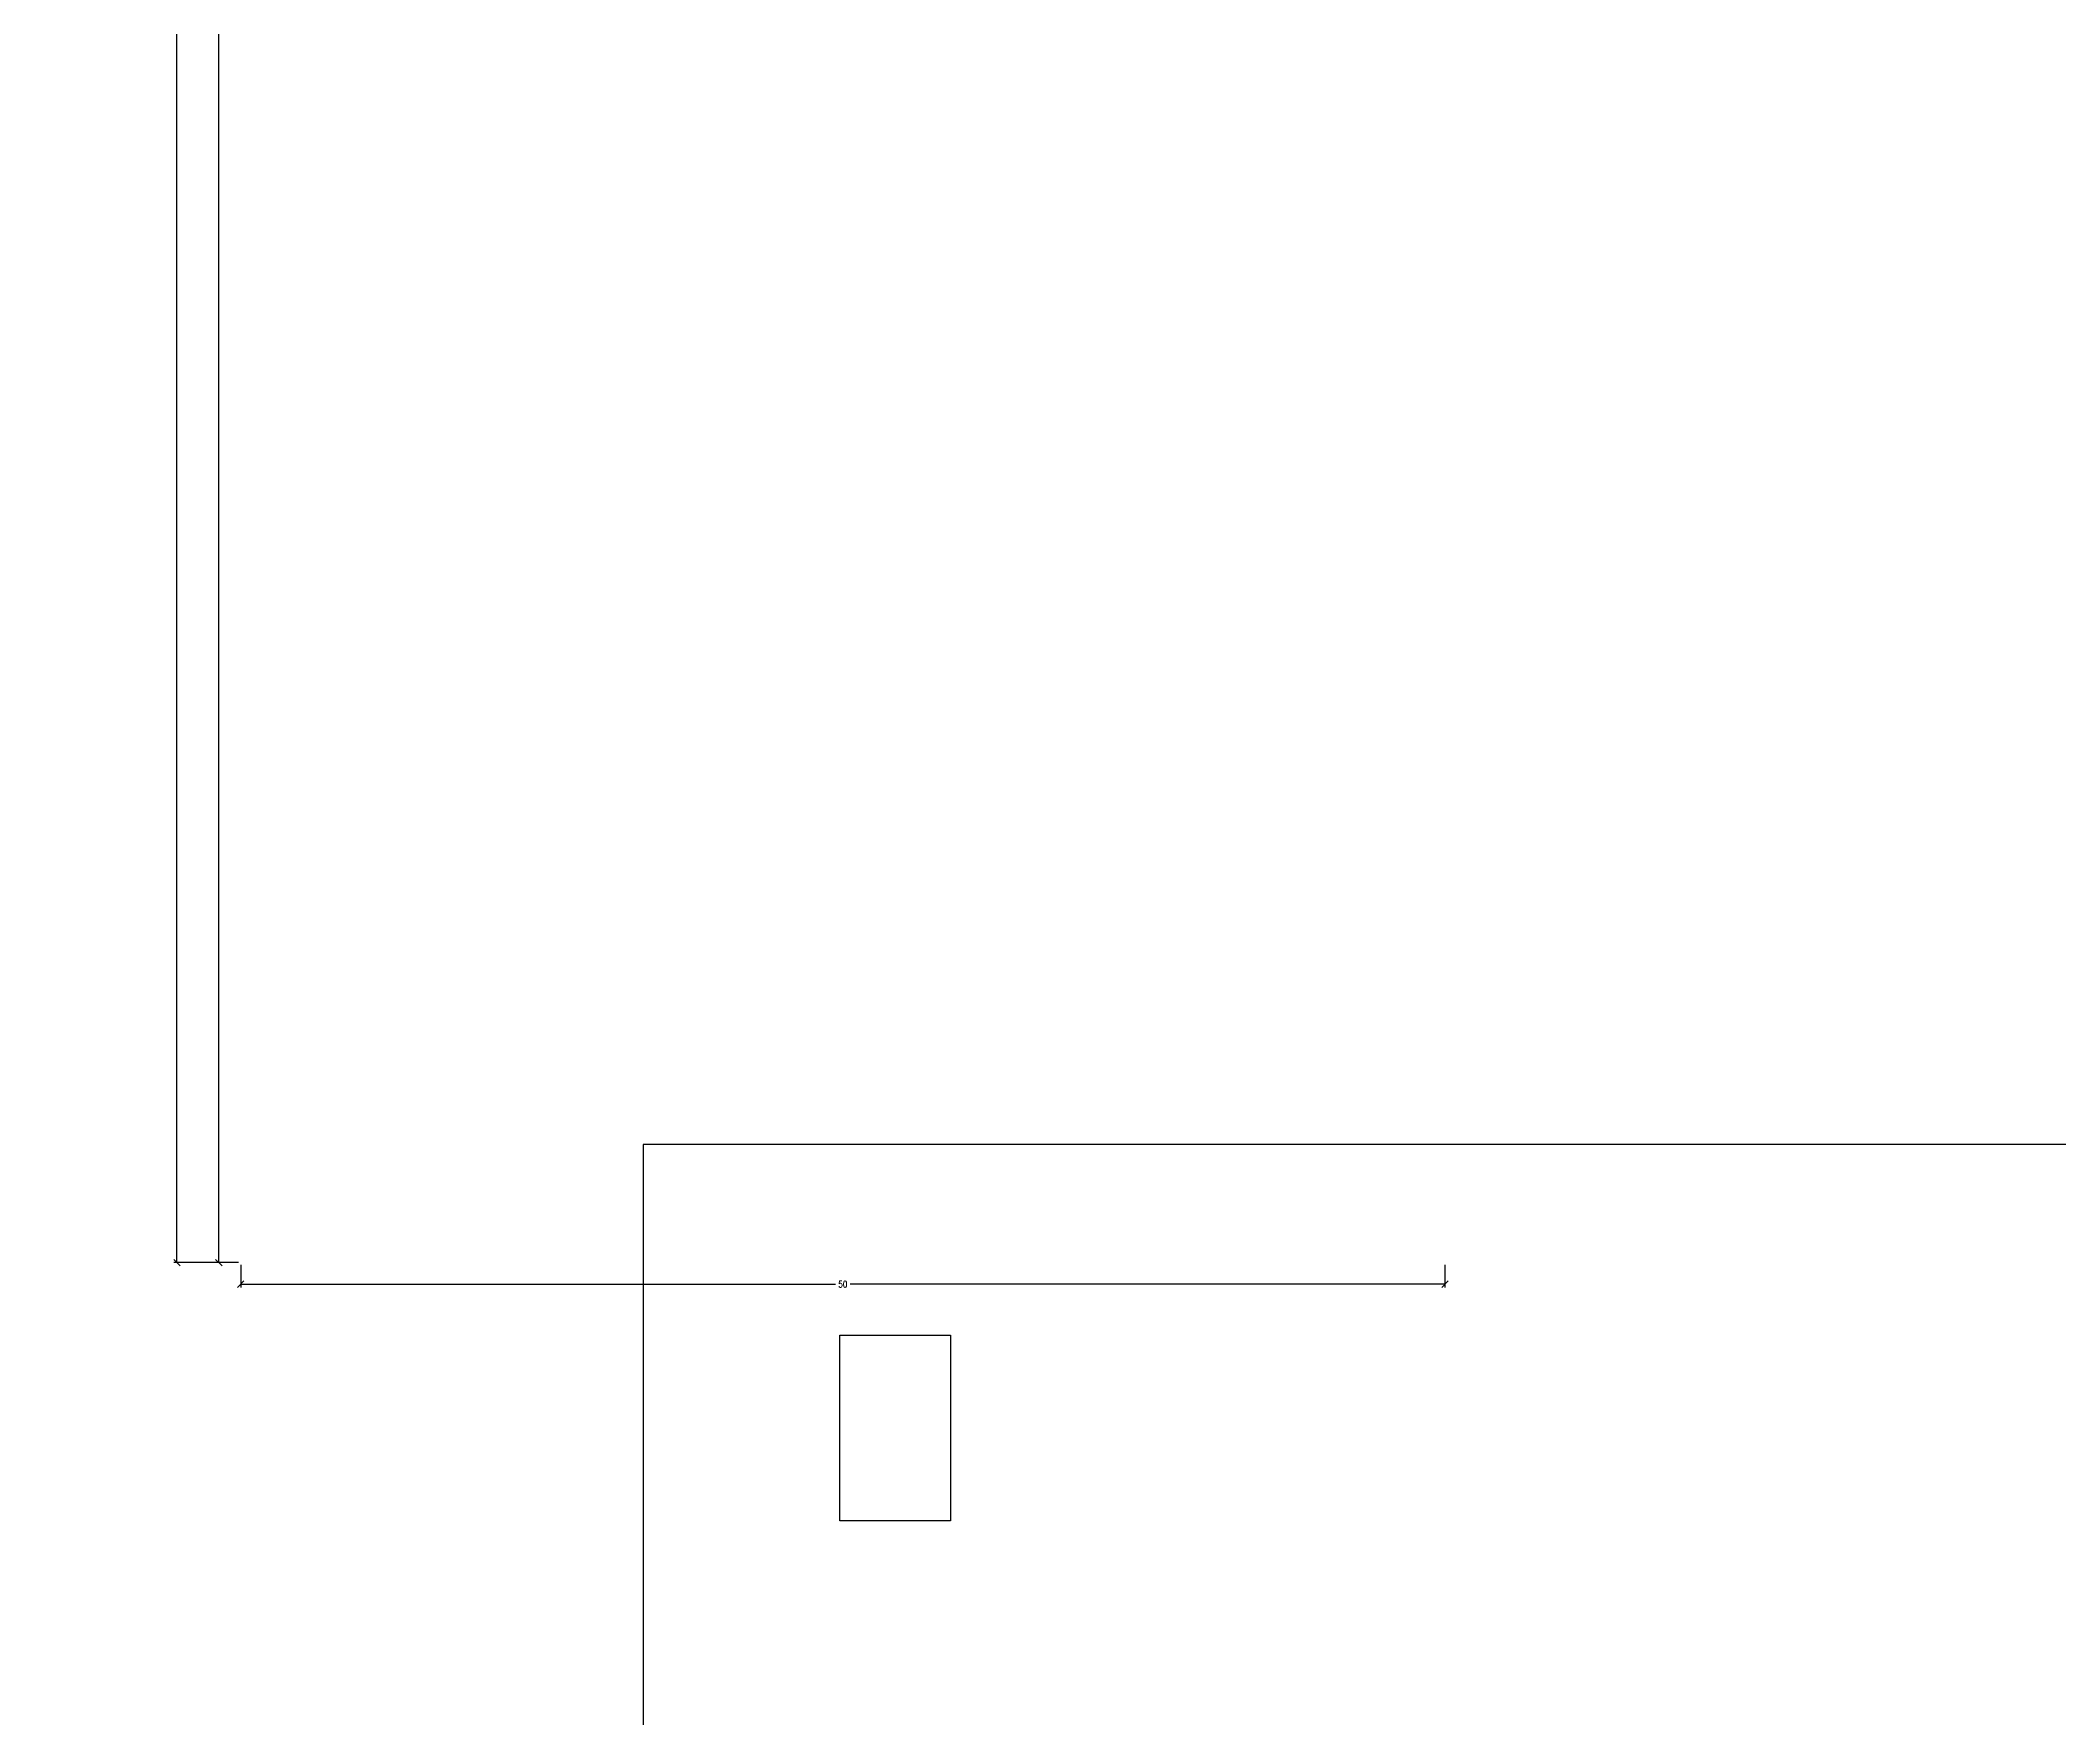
# Model space of a CAD drawing. Header units: inches. Extents: x -15438 to 28214, y -5168 to 29336.
# Drawn here: x 2477 to 3316, y 6758 to 7455 of the extents above; entities that cross this region are included whole.
import ezdxf

# ---------------------------------------------------------------- set-up
doc = ezdxf.new("R2010")
doc.units = ezdxf.units.IN
doc.header["$MEASUREMENT"] = 0
doc.layers.add('Arredi', color=1, linetype='Continuous', lineweight=30)
doc.layers.add('quote', color=2, linetype='Continuous', lineweight=9)
doc.styles.add('E-ROMANS', font='romans.shx', dxfattribs={"width": 0.8})
doc.dimstyles.new('E-0050_TICK_18', dxfattribs={"dimscale": 0.001, "dimtxt": 90, "dimasz": 90, "dimexe": 45, "dimexo": 30, "dimgap": 45, "dimtad": 0, "dimzin": 0, "dimdsep": 46, "dimtxsty": 'E-ROMANS', "dimblk": 'OBLIQUE', "dimcen": 45, "dimclrd": 256, "dimclre": 256, "dimclrt": 256, "dimadec": 0, "dimazin": 0, "dimtfac": 1, "dimtmove": 1, "dimatfit": 3, "dimldrblk": 'OPEN90', "dimfxl": 1, "dimtfill": 1, "dimtolj": 1, "dimtzin": 0, "dimarcsym": 0})

# ---------------------------------------------------------------- blocks, each defined once
blk = doc.blocks.new('_Oblique')
at = {"color": 0, "linetype": 'ByBlock', "lineweight": -2}
blk.add_line((-0.5, -0.5), (0.5, 0.5), dxfattribs=at)
blk = doc.blocks.new('*D41')
at = {"layer": 'Defpoints', "color": 0, "transparency": 16777216}
for p in [(2560.61, 6947.62), (3060.61, 6947.62), (3060.61, 6938.66)]:
    blk.add_point(p, dxfattribs=at)
at = {"layer": 'quote', "lineweight": -2, "transparency": 16777216}
for p, q in [((2560.61, 6946.72), (2560.61, 6937.31)), ((3060.61, 6946.72), (3060.61, 6937.31)), ((2560.61, 6938.66), (2807.51, 6938.66)), ((3060.61, 6938.66), (2813.71, 6938.66))]:
    blk.add_line(p, q, dxfattribs=at)
at = {"layer": 'quote', "lineweight": -2, "transparency": 16777216, "xscale": 2.7, "yscale": 2.7, "zscale": 2.7, "rotation": 180}
blk.add_blockref('_Oblique', (2560.61, 6938.66), dxfattribs=at)
at = {"layer": 'quote', "lineweight": -2, "transparency": 16777216, "xscale": 2.7, "yscale": 2.7, "zscale": 2.7}
blk.add_blockref('_Oblique', (3060.61, 6938.66), dxfattribs=at)
at = {"layer": 'quote', "transparency": 16777216, "insert": (2810.61, 6938.66), "char_height": 2.7, "attachment_point": 5, "style": 'E-ROMANS', "bg_fill": 3, "box_fill_scale": 1.25, "bg_fill_color": 256, "bg_fill_true_color": 13158600, "bg_fill_transparency": 0}
blk.add_mtext('\\A1;50', dxfattribs=at)
blk = doc.blocks.new('_Open90')
at = {"color": 0, "linetype": 'ByBlock', "lineweight": -2}
for p, q in [((0, 0), (-1, 0)), ((-0.5, 0.5), (0, 0)), ((0, 0), (-0.5, -0.5))]:
    blk.add_line(p, q, dxfattribs=at)
blk = doc.blocks.new('*D42')
at = {"layer": 'Defpoints', "color": 0, "transparency": 16777216}
for p in [(2560.61, 8847.62), (2534.12, 6947.62), (2560.61, 6947.62)]:
    blk.add_point(p, dxfattribs=at)
at = {"layer": 'quote', "lineweight": -2, "transparency": 16777216}
for p, q in [((2559.71, 8847.62), (2532.77, 8847.62)), ((2534.12, 8847.62), (2534.12, 7905.19)), ((2534.12, 6947.62), (2534.12, 7890.04)), ((2559.71, 6947.62), (2532.77, 6947.62))]:
    blk.add_line(p, q, dxfattribs=at)
at = {"layer": 'quote', "lineweight": -2, "transparency": 16777216, "xscale": 2.7, "yscale": 2.7, "zscale": 2.7}
for p, rotation in [((2534.12, 8847.62), 90), ((2534.12, 6947.62), 270)]:
    blk.add_blockref('_Oblique', p, dxfattribs=dict(at, rotation=rotation))
at = {"layer": 'quote', "transparency": 16777216, "insert": (2534.12, 7897.62), "char_height": 2.7, "attachment_point": 5, "rotation": 90, "style": 'E-ROMANS', "bg_fill": 3, "box_fill_scale": 1.25, "bg_fill_color": 256, "bg_fill_true_color": 13158600, "bg_fill_transparency": 0}
blk.add_mtext('\\A1;1900.00', dxfattribs=at)
blk = doc.blocks.new('*D44')
at = {"layer": 'Defpoints', "color": 0, "transparency": 16777216}
for p in [(2560.61, 8805.14), (2551.55, 6947.62), (2560.61, 6947.62)]:
    blk.add_point(p, dxfattribs=at)
at = {"layer": 'quote', "lineweight": -2, "transparency": 16777216}
for p, q in [((2559.71, 8805.14), (2550.2, 8805.14)), ((2551.55, 8805.14), (2551.55, 7880.35)), ((2551.55, 6947.62), (2551.55, 7872.4)), ((2559.71, 6947.62), (2550.2, 6947.62))]:
    blk.add_line(p, q, dxfattribs=at)
at = {"layer": 'quote', "lineweight": -2, "transparency": 16777216, "xscale": 2.7, "yscale": 2.7, "zscale": 2.7}
for p, rotation in [((2551.55, 8805.14), 90), ((2551.55, 6947.62), 270)]:
    blk.add_blockref('_Oblique', p, dxfattribs=dict(at, rotation=rotation))
at = {"layer": 'quote', "transparency": 16777216, "insert": (2551.55, 7876.38), "char_height": 2.7, "attachment_point": 5, "rotation": 90, "style": 'E-ROMANS', "bg_fill": 3, "box_fill_scale": 1.25, "bg_fill_color": 256, "bg_fill_true_color": 13158600, "bg_fill_transparency": 0}
blk.add_mtext('\\A1;186', dxfattribs=at)
blk = doc.blocks.new('*D45')
at = {"layer": 'Defpoints', "color": 0, "transparency": 16777216}
for p in [(5259.87, 8805.14), (2002.03, 6127.28), (2033.91, 6127.28)]:
    blk.add_point(p, dxfattribs=at)
at = {"layer": 'quote', "lineweight": -2, "transparency": 16777216}
for p, q in [((5258.97, 8805.14), (2032.56, 8805.14)), ((2033.91, 8805.14), (2033.91, 7473.94)), ((2033.91, 6127.28), (2033.91, 7458.48)), ((2002.93, 6127.28), (2035.26, 6127.28))]:
    blk.add_line(p, q, dxfattribs=at)
at = {"layer": 'quote', "lineweight": -2, "transparency": 16777216, "xscale": 2.7, "yscale": 2.7, "zscale": 2.7}
for p, rotation in [((2033.91, 8805.14), 90), ((2033.91, 6127.28), 270)]:
    blk.add_blockref('_Oblique', p, dxfattribs=dict(at, rotation=rotation))
at = {"layer": 'quote', "transparency": 16777216, "insert": (2033.91, 7466.21), "char_height": 2.7, "attachment_point": 5, "rotation": 90, "style": 'E-ROMANS', "bg_fill": 3, "box_fill_scale": 1.25, "bg_fill_color": 256, "bg_fill_true_color": 13158600, "bg_fill_transparency": 0}
blk.add_mtext('\\A1;2677.85', dxfattribs=at)
blk = doc.blocks.new('*D46')
at = {"layer": 'Defpoints', "color": 0, "transparency": 16777216}
for p in [(5259.87, 7033.18), (5291.75, 7033.18), (2002.03, 6062.7)]:
    blk.add_point(p, dxfattribs=at)
at = {"layer": 'quote', "lineweight": -2, "transparency": 16777216}
for p, q in [((5260.77, 7033.18), (5293.1, 7033.18)), ((5291.75, 7033.18), (5291.75, 6554.64)), ((5291.75, 6062.7), (5291.75, 6541.24)), ((2002.93, 6062.7), (5293.1, 6062.7))]:
    blk.add_line(p, q, dxfattribs=at)
at = {"layer": 'quote', "lineweight": -2, "transparency": 16777216, "xscale": 2.7, "yscale": 2.7, "zscale": 2.7}
for p, rotation in [((5291.75, 7033.18), 90), ((5291.75, 6062.7), 270)]:
    blk.add_blockref('_Oblique', p, dxfattribs=dict(at, rotation=rotation))
at = {"layer": 'quote', "transparency": 16777216, "insert": (5291.75, 6547.94), "char_height": 2.7, "attachment_point": 5, "rotation": 90, "style": 'E-ROMANS', "bg_fill": 3, "box_fill_scale": 1.25, "bg_fill_color": 256, "bg_fill_true_color": 13158600, "bg_fill_transparency": 0}
blk.add_mtext('\\A1;970.48', dxfattribs=at)

msp = doc.modelspace()

# ---------------------------------------------------------------- dimensions: what is measured, and where the dimension line sits
at = {"layer": 'quote', "color": 0}
dim = msp.add_linear_dim(base=(3060.61, 6938.661), p1=(2560.61, 6947.616), p2=(3060.61, 6947.616), text='50', dimstyle='E-0050_TICK_18', override={"dimscale": 0.03}, dxfattribs=at)
dim.commit()
dim.dimension.update_dxf_attribs({"geometry": '*D41', "text_midpoint": (2810.61, 6938.661)})

# ---------------------------------------------------------------- next in the draw order: dimensions: what is measured, and where the dimension line sits
dim = msp.add_linear_dim(base=(2534.118, 6947.616), p1=(2560.61, 8847.616), p2=(2560.61, 6947.616), angle=90, dimstyle='E-0050_TICK_18', override={"dimscale": 0.03}, dxfattribs=at)
dim.commit()
dim.dimension.update_dxf_attribs({"geometry": '*D42', "text_midpoint": (2534.118, 7897.616)})

# ---------------------------------------------------------------- next in the draw order: dimensions: what is measured, and where the dimension line sits
dim = msp.add_linear_dim(base=(2551.547, 6947.616), p1=(2560.61, 8805.136), p2=(2560.61, 6947.616), angle=90, text='186', dimstyle='E-0050_TICK_18', override={"dimscale": 0.03}, dxfattribs=at)
dim.commit()
dim.dimension.update_dxf_attribs({"geometry": '*D44', "text_midpoint": (2551.547, 7876.376)})

# ---------------------------------------------------------------- next in the draw order: dimensions: what is measured, and where the dimension line sits
at = {"layer": 'quote'}
dim = msp.add_linear_dim(base=(2033.915, 6127.284), p1=(5259.869, 8805.136), p2=(2002.033, 6127.284), angle=90, dimstyle='E-0050_TICK_18', override={"dimscale": 0.03}, dxfattribs=at)
dim.commit()
dim.dimension.update_dxf_attribs({"geometry": '*D45', "text_midpoint": (2033.915, 7466.21)})

# ---------------------------------------------------------------- next in the draw order: dimensions: what is measured, and where the dimension line sits
dim = msp.add_linear_dim(base=(5291.751, 7033.178), p1=(2002.033, 6062.7), p2=(5259.869, 7033.178), angle=90, dimstyle='E-0050_TICK_18', override={"dimscale": 0.03}, dxfattribs=at)
dim.commit()
dim.dimension.update_dxf_attribs({"geometry": '*D46', "text_midpoint": (5291.751, 6547.939)})

# ---------------------------------------------------------------- next in the draw order: linework, layer by layer
at = {"layer": 'Arredi'}
for p, q in [((2809.358, 6840.455), (2809.358, 6917.455)), ((2809.358, 6917.455), (2855.358, 6917.455)), ((2855.358, 6917.455), (2855.358, 6840.455)), ((2855.358, 6840.455), (2809.358, 6840.455))]:
    msp.add_line(p, q, dxfattribs=at)
msp.add_lwpolyline([(2727.643, 6996.685), (2727.643, 6156.685), (3915.643, 6156.685), (3915.643, 6996.685)], close=True, dxfattribs=at)

doc.saveas('drawing.dxf')
